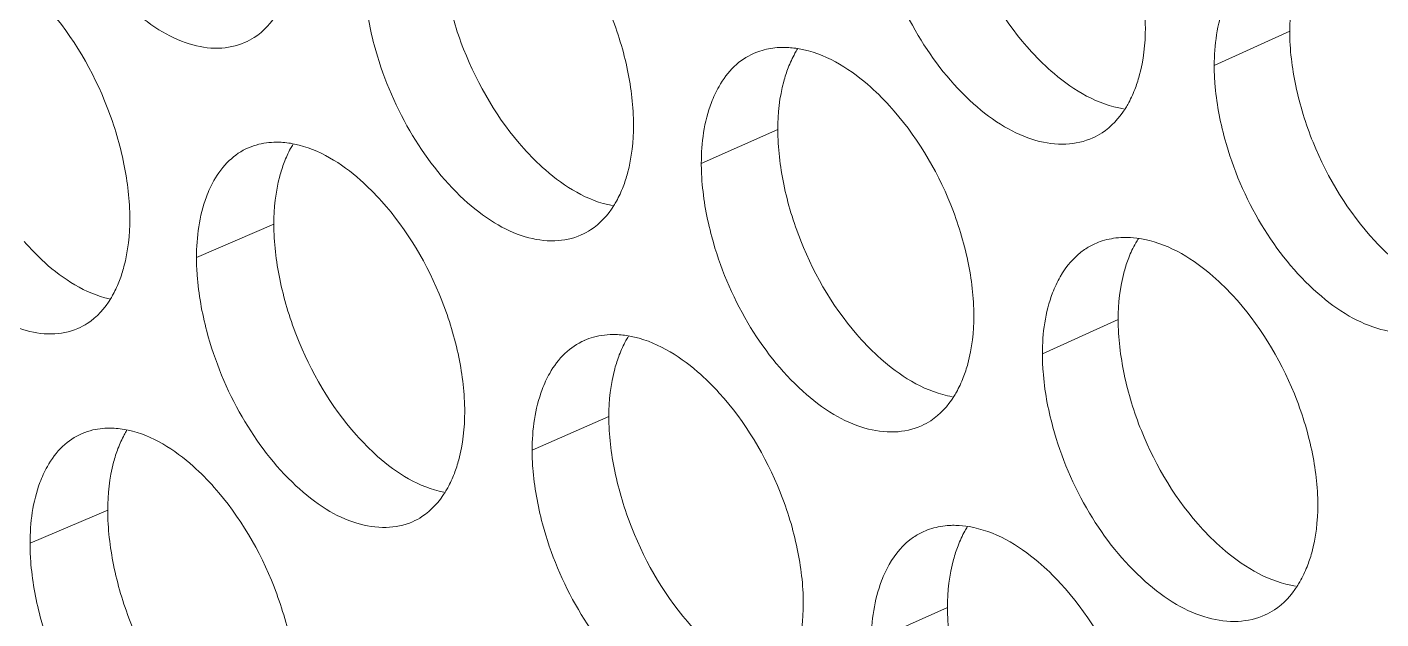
# Model space of a CAD drawing. Header units: millimetres. Extents: x 1177 to 4147, y 93 to 2194.
# Drawn here: x 2552.48 to 2566.4, y 829.04 to 835.13 of the extents above; entities that cross this region are included whole.
import ezdxf

# ---------------------------------------------------------------- set-up
doc = ezdxf.new("R2010")
doc.units = ezdxf.units.MM
doc.header["$LTSCALE"] = 0.1
doc.layers.get('0').update_dxf_attribs({"lineweight": 13})
doc.layers.add('标注', color=251, linetype='Continuous', lineweight=9)

# ---------------------------------------------------------------- blocks, each defined once
blk = doc.blocks.new('02')
at = {"layer": '标注'}
for p, q in [((4434.072, 784.255), (4432.963, 783.75)), ((4426.555, 782.811), (4425.432, 782.313)), ((4419.156, 781.419), (4418.02, 780.929)), ((4431.553, 780.018), (4430.44, 779.515)), ((4424.075, 778.591), (4422.948, 778.096)), ((4416.717, 777.216), (4415.576, 776.729)), ((4416.717, 777.216), (4415.576, 776.729)), ((4429.047, 775.786), (4427.929, 775.286))]:
    blk.add_line(p, q, dxfattribs=at)
for centre, radius, start, end in [((4426.606, 783.013), 1.001, 106.2734, 113.935), ((4419.171, 781.646), 0.976, 103.9644, 113.3177), ((4431.628, 780.204), 1.017, 107.7472, 114.3481), ((4424.114, 778.802), 0.993, 105.5171, 113.729), ((4416.719, 777.452), 0.968, 103.1675, 113.1121), ((4416.719, 777.452), 0.968, 103.1675, 113.1121), ((4429.11, 775.981), 1.009, 107.0166, 114.1413)]:
    blk.add_arc(centre, radius, start, end, dxfattribs=at)
for points, knots in [([(4431.952, 784.305), (4431.952, 784.574), (4431.883, 785.133), (4431.551, 786.214), (4431.092, 786.97), (4430.706, 787.39)], [0, 0, 0, 0, 0.238495, 0.494451, 1, 1, 1, 1]), ([(4429.047, 787.036), (4429.047, 786.767), (4429.116, 786.208), (4429.444, 785.127), (4429.9, 784.369), (4430.284, 783.949)], [0, 0, 0, 0, 0.238709, 0.494811, 1, 1, 1, 1]), ([(4415.726, 786.898), (4415.842, 786.459), (4416.177, 785.632), (4416.829, 784.765), (4417.438, 784.273), (4417.888, 784.055), (4418.328, 783.98), (4418.606, 784.036), (4418.727, 784.088)], [0, 0, 0, 0, 0.301171, 0.584422, 0.708619, 0.817421, 0.912868, 1, 1, 1, 1]), ([(4424.437, 782.876), (4424.437, 783.145), (4424.369, 783.704), (4424.042, 784.786), (4423.591, 785.545), (4423.21, 785.969)], [0, 0, 0, 0, 0.238705, 0.494901, 1, 1, 1, 1]), ([(4421.609, 785.627), (4421.609, 785.357), (4421.676, 784.798), (4422, 783.716), (4422.447, 782.955), (4422.827, 782.531)], [0, 0, 0, 0, 0.238919, 0.49526, 1, 1, 1, 1]), ([(4428.084, 785.456), (4428.203, 785.016), (4428.552, 784.187), (4429.226, 783.326), (4429.855, 782.844), (4430.321, 782.634), (4430.774, 782.57), (4431.058, 782.633), (4431.182, 782.689)], [0, 0, 0, 0, 0.298788, 0.580857, 0.705138, 0.814605, 0.911286, 1, 1, 1, 1]), ([(4420.477, 785.135), (4420.477, 785.048), (4420.492, 784.683), (4420.558, 784.322), (4420.629, 784.054)], [0, 0, 0, 0, 0.238111, 1, 1, 1, 1]), ([(4434.228, 785.164), (4434.202, 785.098), (4434.106, 784.804), (4434.072, 784.492), (4434.072, 784.255)], [0, 0, 0, 0, 0.231495, 1, 1, 1, 1]), ([(4433.226, 784.882), (4433.182, 784.806), (4433.018, 784.45), (4432.963, 784.052), (4432.963, 783.75)], [0, 0, 0, 0, 0.225686, 1, 1, 1, 1]), ([(4417.041, 781.499), (4417.041, 781.768), (4416.974, 782.327), (4416.653, 783.411), (4416.21, 784.173), (4415.834, 784.601)], [0, 0, 0, 0, 0.238918, 0.495354, 1, 1, 1, 1]), ([(4418.727, 784.088), (4418.776, 784.109), (4418.971, 784.213), (4419.124, 784.385), (4419.211, 784.528)], [0, 0, 0, 0, 0.240491, 1, 1, 1, 1]), ([(4431.796, 783.397), (4431.822, 783.464), (4431.918, 783.757), (4431.952, 784.068), (4431.952, 784.305)], [0, 0, 0, 0, 0.231431, 1, 1, 1, 1]), ([(4434.072, 784.255), (4434.072, 783.986), (4434.141, 783.427), (4434.473, 782.347), (4434.934, 781.592), (4435.322, 781.174)], [0, 0, 0, 0, 0.23857, 0.494512, 1, 1, 1, 1]), ([(4420.629, 784.054), (4420.746, 783.614), (4421.087, 782.787), (4421.748, 781.922), (4422.365, 781.434), (4422.821, 781.219), (4423.267, 781.149), (4423.547, 781.207), (4423.669, 781.261)], [0, 0, 0, 0, 0.300212, 0.582985, 0.707214, 0.816283, 0.912228, 1, 1, 1, 1]), ([(4426.665, 784.017), (4426.635, 784.018), (4426.521, 784.016), (4426.407, 783.998), (4426.325, 783.974)], [0, 0, 0, 0, 0.256633, 1, 1, 1, 1]), ([(4426.2, 783.928), (4426.095, 783.882), (4425.895, 783.745), (4425.752, 783.551), (4425.692, 783.444)], [0, 0, 0, 0, 0.481736, 1, 1, 1, 1]), ([(4426.845, 783.996), (4426.832, 783.974), (4426.78, 783.885), (4426.737, 783.791), (4426.708, 783.718)], [0, 0, 0, 0, 0.242119, 1, 1, 1, 1]), ([(4428.194, 783.161), (4428.093, 783.272), (4427.72, 783.64), (4427.239, 783.931), (4426.868, 783.997)], [0, 0, 0, 0, 0.285096, 1, 1, 1, 1]), ([(4430.284, 783.949), (4430.387, 783.837), (4430.765, 783.466), (4431.254, 783.175), (4431.631, 783.115)], [0, 0, 0, 0, 0.285206, 1, 1, 1, 1]), ([(4426.708, 783.718), (4426.683, 783.652), (4426.588, 783.359), (4426.555, 783.047), (4426.555, 782.811)], [0, 0, 0, 0, 0.23105, 1, 1, 1, 1]), ([(4432.963, 783.75), (4432.963, 783.663), (4432.978, 783.299), (4433.046, 782.938), (4433.119, 782.671)], [0, 0, 0, 0, 0.238256, 1, 1, 1, 1]), ([(4425.692, 783.444), (4425.648, 783.368), (4425.485, 783.013), (4425.432, 782.615), (4425.432, 782.313)], [0, 0, 0, 0, 0.224968, 1, 1, 1, 1]), ([(4431.654, 783.114), (4431.667, 783.135), (4431.722, 783.226), (4431.767, 783.323), (4431.796, 783.397)], [0, 0, 0, 0, 0.242178, 1, 1, 1, 1]), ([(4429.434, 780.073), (4429.434, 780.342), (4429.365, 780.901), (4429.035, 781.982), (4428.579, 782.739), (4428.194, 783.161)], [0, 0, 0, 0, 0.238564, 0.494601, 1, 1, 1, 1]), ([(4431.182, 782.689), (4431.229, 782.71), (4431.417, 782.813), (4431.567, 782.977), (4431.654, 783.114)], [0, 0, 0, 0, 0.241969, 1, 1, 1, 1]), ([(4424.284, 781.969), (4424.309, 782.035), (4424.404, 782.328), (4424.437, 782.639), (4424.437, 782.876)], [0, 0, 0, 0, 0.230986, 1, 1, 1, 1]), ([(4413.295, 782.703), (4413.409, 782.264), (4413.742, 781.439), (4414.389, 780.57), (4414.994, 780.077), (4415.442, 779.856), (4415.879, 779.78), (4416.156, 779.834), (4416.276, 779.885)], [0, 0, 0, 0, 0.301654, 0.585147, 0.709328, 0.817996, 0.913192, 1, 1, 1, 1]), ([(4426.555, 782.811), (4426.555, 782.541), (4426.623, 781.982), (4426.95, 780.9), (4427.402, 780.142), (4427.785, 779.72)], [0, 0, 0, 0, 0.238779, 0.49496, 1, 1, 1, 1]), ([(4433.119, 782.671), (4433.24, 782.23), (4433.594, 781.4), (4434.278, 780.541), (4434.915, 780.063), (4435.386, 779.857), (4435.845, 779.797), (4436.132, 779.864), (4436.256, 779.921)], [0, 0, 0, 0, 0.29785, 0.579458, 0.703775, 0.813505, 0.91067, 1, 1, 1, 1]), ([(4418.784, 782.543), (4418.68, 782.498), (4418.478, 782.361), (4418.336, 782.166), (4418.275, 782.059)], [0, 0, 0, 0, 0.48047, 1, 1, 1, 1]), ([(4419.437, 782.593), (4419.425, 782.572), (4419.375, 782.486), (4419.334, 782.396), (4419.308, 782.325)], [0, 0, 0, 0, 0.242083, 1, 1, 1, 1]), ([(4420.738, 781.757), (4420.64, 781.867), (4420.28, 782.23), (4419.819, 782.523), (4419.459, 782.597)], [0, 0, 0, 0, 0.285164, 1, 1, 1, 1]), ([(4422.827, 782.531), (4422.926, 782.42), (4423.29, 782.053), (4423.761, 781.761), (4424.126, 781.692)], [0, 0, 0, 0, 0.285312, 1, 1, 1, 1]), ([(4419.308, 782.325), (4419.282, 782.259), (4419.189, 781.966), (4419.156, 781.655), (4419.156, 781.419)], [0, 0, 0, 0, 0.230606, 1, 1, 1, 1]), ([(4425.432, 782.313), (4425.432, 782.226), (4425.447, 781.862), (4425.514, 781.501), (4425.586, 781.233)], [0, 0, 0, 0, 0.238168, 1, 1, 1, 1]), ([(4418.275, 782.059), (4418.233, 781.983), (4418.072, 781.628), (4418.02, 781.231), (4418.02, 780.929)], [0, 0, 0, 0, 0.224262, 1, 1, 1, 1]), ([(4424.148, 781.694), (4424.161, 781.715), (4424.213, 781.804), (4424.256, 781.897), (4424.284, 781.969)], [0, 0, 0, 0, 0.242119, 1, 1, 1, 1]), ([(4421.958, 778.661), (4421.958, 778.93), (4421.89, 779.489), (4421.566, 780.572), (4421.118, 781.332), (4420.738, 781.757)], [0, 0, 0, 0, 0.238776, 0.495052, 1, 1, 1, 1]), ([(4423.669, 781.261), (4423.717, 781.282), (4423.909, 781.385), (4424.061, 781.554), (4424.148, 781.694)], [0, 0, 0, 0, 0.241108, 1, 1, 1, 1]), ([(4416.89, 780.593), (4416.915, 780.659), (4417.008, 780.952), (4417.041, 781.262), (4417.041, 781.499)], [0, 0, 0, 0, 0.230542, 1, 1, 1, 1]), ([(4419.156, 781.419), (4419.156, 781.149), (4419.223, 780.59), (4419.545, 779.507), (4419.99, 778.745), (4420.367, 778.32)], [0, 0, 0, 0, 0.23899, 0.49541, 1, 1, 1, 1]), ([(4425.586, 781.233), (4425.704, 780.793), (4426.05, 779.965), (4426.72, 779.102), (4427.345, 778.618), (4427.808, 778.406), (4428.258, 778.34), (4428.542, 778.402), (4428.664, 778.457)], [0, 0, 0, 0, 0.299261, 0.581563, 0.705826, 0.815161, 0.911598, 1, 1, 1, 1]), ([(4415.489, 781.165), (4415.584, 781.056), (4415.935, 780.694), (4416.387, 780.4), (4416.741, 780.323)], [0, 0, 0, 0, 0.285359, 1, 1, 1, 1]), ([(4431.209, 781.131), (4431.157, 781.107), (4430.95, 780.992), (4430.791, 780.802), (4430.702, 780.647)], [0, 0, 0, 0, 0.240568, 1, 1, 1, 1]), ([(4431.685, 781.225), (4431.653, 781.225), (4431.53, 781.223), (4431.406, 781.201), (4431.318, 781.173)], [0, 0, 0, 0, 0.25692, 1, 1, 1, 1]), ([(4431.85, 781.21), (4431.836, 781.188), (4431.782, 781.097), (4431.737, 781.001), (4431.708, 780.926)], [0, 0, 0, 0, 0.242162, 1, 1, 1, 1]), ([(4433.231, 780.375), (4433.127, 780.487), (4432.745, 780.859), (4432.252, 781.148), (4431.873, 781.208)], [0, 0, 0, 0, 0.28502, 1, 1, 1, 1]), ([(4435.322, 781.174), (4435.427, 781.061), (4435.814, 780.687), (4436.316, 780.398), (4436.699, 780.344)], [0, 0, 0, 0, 0.285106, 1, 1, 1, 1]), ([(4418.02, 780.929), (4418.02, 780.842), (4418.034, 780.478), (4418.1, 780.116), (4418.171, 779.848)], [0, 0, 0, 0, 0.238083, 1, 1, 1, 1]), ([(4431.708, 780.926), (4431.682, 780.86), (4431.587, 780.566), (4431.553, 780.255), (4431.553, 780.018)], [0, 0, 0, 0, 0.231346, 1, 1, 1, 1]), ([(4430.702, 780.647), (4430.658, 780.571), (4430.494, 780.215), (4430.44, 779.817), (4430.44, 779.515)], [0, 0, 0, 0, 0.225445, 1, 1, 1, 1]), ([(4416.762, 780.328), (4416.774, 780.349), (4416.823, 780.434), (4416.863, 780.524), (4416.89, 780.593)], [0, 0, 0, 0, 0.242095, 1, 1, 1, 1]), ([(4416.276, 779.885), (4416.325, 779.906), (4416.522, 780.01), (4416.675, 780.184), (4416.762, 780.328)], [0, 0, 0, 0, 0.240168, 1, 1, 1, 1]), ([(4434.484, 777.294), (4434.484, 777.563), (4434.414, 778.121), (4434.08, 779.202), (4433.619, 779.957), (4433.231, 780.375)], [0, 0, 0, 0, 0.238425, 0.494301, 1, 1, 1, 1]), ([(4429.279, 779.165), (4429.305, 779.232), (4429.4, 779.525), (4429.434, 779.836), (4429.434, 780.073)], [0, 0, 0, 0, 0.231283, 1, 1, 1, 1]), ([(4418.171, 779.848), (4418.287, 779.408), (4418.626, 778.582), (4419.282, 777.716), (4419.895, 777.226), (4420.348, 777.009), (4420.791, 776.937), (4421.07, 776.993), (4421.191, 777.046)], [0, 0, 0, 0, 0.30069, 0.583702, 0.707914, 0.81685, 0.912547, 1, 1, 1, 1]), ([(4431.553, 780.018), (4431.553, 779.749), (4431.622, 779.19), (4431.952, 778.109), (4432.41, 777.352), (4432.797, 776.933)], [0, 0, 0, 0, 0.238639, 0.494661, 1, 1, 1, 1]), ([(4423.715, 779.711), (4423.61, 779.665), (4423.41, 779.528), (4423.267, 779.334), (4423.206, 779.227)], [0, 0, 0, 0, 0.481324, 1, 1, 1, 1]), ([(4424.363, 779.772), (4424.35, 779.751), (4424.298, 779.663), (4424.256, 779.57), (4424.228, 779.498)], [0, 0, 0, 0, 0.242103, 1, 1, 1, 1]), ([(4425.696, 778.937), (4425.596, 779.047), (4425.227, 779.414), (4424.752, 779.706), (4424.385, 779.774)], [0, 0, 0, 0, 0.285125, 1, 1, 1, 1]), ([(4427.785, 779.72), (4427.887, 779.609), (4428.26, 779.239), (4428.743, 778.948), (4429.116, 778.885)], [0, 0, 0, 0, 0.285248, 1, 1, 1, 1]), ([(4424.228, 779.498), (4424.203, 779.432), (4424.108, 779.139), (4424.075, 778.828), (4424.075, 778.591)], [0, 0, 0, 0, 0.230902, 1, 1, 1, 1]), ([(4430.44, 779.515), (4430.44, 779.428), (4430.455, 779.064), (4430.522, 778.703), (4430.595, 778.436)], [0, 0, 0, 0, 0.238227, 1, 1, 1, 1]), ([(4423.206, 779.227), (4423.163, 779.151), (4423.001, 778.795), (4422.948, 778.398), (4422.948, 778.096)], [0, 0, 0, 0, 0.224731, 1, 1, 1, 1]), ([(4429.139, 778.885), (4429.152, 778.906), (4429.206, 778.996), (4429.25, 779.091), (4429.279, 779.165)], [0, 0, 0, 0, 0.242155, 1, 1, 1, 1]), ([(4426.929, 775.846), (4426.929, 776.116), (4426.86, 776.675), (4426.532, 777.756), (4426.079, 778.514), (4425.696, 778.937)], [0, 0, 0, 0, 0.238635, 0.494751, 1, 1, 1, 1]), ([(4428.664, 778.457), (4428.712, 778.478), (4428.901, 778.581), (4429.052, 778.747), (4429.139, 778.885)], [0, 0, 0, 0, 0.24169, 1, 1, 1, 1]), ([(4421.806, 777.754), (4421.831, 777.821), (4421.925, 778.114), (4421.958, 778.424), (4421.958, 778.661)], [0, 0, 0, 0, 0.230838, 1, 1, 1, 1]), ([(4424.075, 778.591), (4424.075, 778.321), (4424.143, 777.762), (4424.468, 776.68), (4424.918, 775.921), (4425.3, 775.498)], [0, 0, 0, 0, 0.238849, 0.49511, 1, 1, 1, 1]), ([(4416.339, 778.342), (4416.234, 778.298), (4416.032, 778.161), (4415.89, 777.966), (4415.83, 777.859)], [0, 0, 0, 0, 0.480026, 1, 1, 1, 1]), ([(4416.339, 778.342), (4416.234, 778.298), (4416.032, 778.161), (4415.89, 777.966), (4415.83, 777.859)], [0, 0, 0, 0, 0.480026, 1, 1, 1, 1]), ([(4416.994, 778.387), (4416.982, 778.366), (4416.934, 778.281), (4416.894, 778.192), (4416.867, 778.123)], [0, 0, 0, 0, 0.242079, 1, 1, 1, 1]), ([(4416.994, 778.387), (4416.982, 778.366), (4416.934, 778.281), (4416.894, 778.192), (4416.867, 778.123)], [0, 0, 0, 0, 0.242079, 1, 1, 1, 1]), ([(4418.279, 777.551), (4418.183, 777.66), (4417.827, 778.022), (4417.372, 778.316), (4417.015, 778.392)], [0, 0, 0, 0, 0.285173, 1, 1, 1, 1]), ([(4418.279, 777.551), (4418.183, 777.66), (4417.827, 778.022), (4417.372, 778.316), (4417.015, 778.392)], [0, 0, 0, 0, 0.285173, 1, 1, 1, 1]), ([(4420.367, 778.32), (4420.465, 778.21), (4420.825, 777.844), (4421.289, 777.551), (4421.651, 777.48)], [0, 0, 0, 0, 0.285334, 1, 1, 1, 1]), ([(4430.595, 778.436), (4430.715, 777.995), (4431.066, 777.166), (4431.746, 776.306), (4432.379, 775.825), (4432.847, 775.617), (4433.303, 775.556), (4433.588, 775.62), (4433.712, 775.677)], [0, 0, 0, 0, 0.298318, 0.580156, 0.704454, 0.814053, 0.910977, 1, 1, 1, 1]), ([(4416.867, 778.123), (4416.842, 778.056), (4416.749, 777.763), (4416.717, 777.453), (4416.717, 777.216)], [0, 0, 0, 0, 0.230459, 1, 1, 1, 1]), ([(4416.867, 778.123), (4416.842, 778.056), (4416.749, 777.763), (4416.717, 777.453), (4416.717, 777.216)], [0, 0, 0, 0, 0.230459, 1, 1, 1, 1]), ([(4422.948, 778.096), (4422.948, 778.009), (4422.963, 777.645), (4423.029, 777.284), (4423.101, 777.015)], [0, 0, 0, 0, 0.23814, 1, 1, 1, 1]), ([(4415.83, 777.859), (4415.787, 777.783), (4415.627, 777.427), (4415.576, 777.031), (4415.576, 776.729)], [0, 0, 0, 0, 0.22403, 1, 1, 1, 1]), ([(4415.83, 777.859), (4415.787, 777.783), (4415.627, 777.427), (4415.576, 777.031), (4415.576, 776.729)], [0, 0, 0, 0, 0.22403, 1, 1, 1, 1]), ([(4421.673, 777.483), (4421.686, 777.504), (4421.736, 777.591), (4421.778, 777.683), (4421.806, 777.754)], [0, 0, 0, 0, 0.242107, 1, 1, 1, 1]), ([(4419.493, 774.452), (4419.493, 774.721), (4419.425, 775.281), (4419.102, 776.363), (4418.657, 777.125), (4418.279, 777.551)], [0, 0, 0, 0, 0.238846, 0.495203, 1, 1, 1, 1]), ([(4419.493, 774.452), (4419.493, 774.721), (4419.425, 775.281), (4419.102, 776.363), (4418.657, 777.125), (4418.279, 777.551)], [0, 0, 0, 0, 0.238846, 0.495203, 1, 1, 1, 1]), ([(4421.191, 777.046), (4421.24, 777.067), (4421.433, 777.171), (4421.586, 777.342), (4421.673, 777.483)], [0, 0, 0, 0, 0.240804, 1, 1, 1, 1]), ([(4434.327, 776.385), (4434.353, 776.452), (4434.449, 776.745), (4434.484, 777.057), (4434.484, 777.294)], [0, 0, 0, 0, 0.23158, 1, 1, 1, 1]), ([(4416.717, 777.216), (4416.717, 776.947), (4416.783, 776.387), (4417.103, 775.304), (4417.545, 774.541), (4417.921, 774.114)], [0, 0, 0, 0, 0.23906, 0.495561, 1, 1, 1, 1]), ([(4416.717, 777.216), (4416.717, 776.947), (4416.783, 776.387), (4417.103, 775.304), (4417.545, 774.541), (4417.921, 774.114)], [0, 0, 0, 0, 0.23906, 0.495561, 1, 1, 1, 1]), ([(4423.101, 777.015), (4423.219, 776.575), (4423.562, 775.748), (4424.227, 774.884), (4424.849, 774.398), (4425.308, 774.185), (4425.756, 774.117), (4426.038, 774.176), (4426.16, 774.231)], [0, 0, 0, 0, 0.299735, 0.582272, 0.706518, 0.81572, 0.911912, 1, 1, 1, 1]), ([(4428.698, 776.902), (4428.646, 776.878), (4428.438, 776.763), (4428.279, 776.573), (4428.19, 776.418)], [0, 0, 0, 0, 0.240345, 1, 1, 1, 1]), ([(4429.168, 776.993), (4429.138, 776.994), (4429.019, 776.992), (4428.9, 776.972), (4428.815, 776.946)], [0, 0, 0, 0, 0.25678, 1, 1, 1, 1]), ([(4429.341, 776.975), (4429.328, 776.953), (4429.274, 776.863), (4429.23, 776.768), (4429.202, 776.694)], [0, 0, 0, 0, 0.242139, 1, 1, 1, 1]), ([(4430.706, 776.14), (4430.604, 776.252), (4430.226, 776.621), (4429.739, 776.912), (4429.364, 776.974)], [0, 0, 0, 0, 0.285061, 1, 1, 1, 1]), ([(4432.797, 776.933), (4432.9, 776.821), (4433.283, 776.448), (4433.779, 776.158), (4434.158, 776.101)], [0, 0, 0, 0, 0.285159, 1, 1, 1, 1]), ([(4415.576, 776.729), (4415.576, 776.643), (4415.59, 776.278), (4415.656, 775.916), (4415.726, 775.648)], [0, 0, 0, 0, 0.238055, 1, 1, 1, 1]), ([(4415.576, 776.729), (4415.576, 776.643), (4415.59, 776.278), (4415.656, 775.916), (4415.726, 775.648)], [0, 0, 0, 0, 0.238055, 1, 1, 1, 1]), ([(4429.202, 776.694), (4429.176, 776.628), (4429.081, 776.335), (4429.047, 776.023), (4429.047, 775.786)], [0, 0, 0, 0, 0.231198, 1, 1, 1, 1]), ([(4428.19, 776.418), (4428.147, 776.341), (4427.983, 775.986), (4427.929, 775.588), (4427.929, 775.286)], [0, 0, 0, 0, 0.225206, 1, 1, 1, 1]), ([(4434.182, 776.098), (4434.196, 776.12), (4434.251, 776.212), (4434.297, 776.31), (4434.327, 776.385)], [0, 0, 0, 0, 0.242205, 1, 1, 1, 1]), ([(4431.952, 773.055), (4431.952, 773.324), (4431.883, 773.883), (4431.551, 774.964), (4431.092, 775.72), (4430.706, 776.14)], [0, 0, 0, 0, 0.238495, 0.494451, 1, 1, 1, 1]), ([(4433.712, 775.677), (4433.759, 775.698), (4433.945, 775.801), (4434.095, 775.963), (4434.182, 776.098)], [0, 0, 0, 0, 0.242239, 1, 1, 1, 1]), ([(4426.775, 774.939), (4426.8, 775.006), (4426.895, 775.299), (4426.929, 775.61), (4426.929, 775.846)], [0, 0, 0, 0, 0.231134, 1, 1, 1, 1]), ([(4429.047, 775.786), (4429.047, 775.517), (4429.116, 774.958), (4429.444, 773.877), (4429.9, 773.119), (4430.284, 772.699)], [0, 0, 0, 0, 0.238709, 0.494811, 1, 1, 1, 1]), ([(4415.726, 775.648), (4415.842, 775.209), (4416.177, 774.382), (4416.829, 773.515), (4417.438, 773.023), (4417.888, 772.805), (4418.328, 772.73), (4418.606, 772.786), (4418.727, 772.838)], [0, 0, 0, 0, 0.301171, 0.584422, 0.708619, 0.817421, 0.912868, 1, 1, 1, 1]), ([(4415.726, 775.648), (4415.842, 775.209), (4416.177, 774.382), (4416.829, 773.515), (4417.438, 773.023), (4417.888, 772.805), (4418.328, 772.73), (4418.606, 772.786), (4418.727, 772.838)], [0, 0, 0, 0, 0.301171, 0.584422, 0.708619, 0.817421, 0.912868, 1, 1, 1, 1])]:
    blk.add_open_spline(points, degree=3, knots=knots, dxfattribs=at)
for points in [[(4426.868, 783.997), (4426.801, 784.008), (4426.733, 784.015), (4426.665, 784.017)], [(4419.233, 782.624), (4419.133, 782.627), (4419.032, 782.618), (4418.935, 782.594)], [(4419.459, 782.597), (4419.384, 782.613), (4419.308, 782.622), (4419.233, 782.624)], [(4431.873, 781.208), (4431.811, 781.218), (4431.748, 781.224), (4431.685, 781.225)], [(4424.174, 779.797), (4424.065, 779.8), (4423.954, 779.788), (4423.849, 779.758)], [(4424.385, 779.774), (4424.315, 779.787), (4424.245, 779.795), (4424.174, 779.797)], [(4416.782, 778.422), (4416.687, 778.425), (4416.591, 778.416), (4416.499, 778.395)], [(4416.782, 778.422), (4416.687, 778.425), (4416.591, 778.416), (4416.499, 778.395)], [(4417.015, 778.392), (4416.939, 778.409), (4416.86, 778.419), (4416.782, 778.422)], [(4417.015, 778.392), (4416.939, 778.409), (4416.86, 778.419), (4416.782, 778.422)], [(4429.364, 776.974), (4429.299, 776.985), (4429.234, 776.992), (4429.168, 776.993)]]:
    blk.add_open_spline(points, degree=3, dxfattribs=at)

msp = doc.modelspace()

# ---------------------------------------------------------------- block references
at = {"xscale": 0.7, "yscale": 0.7, "zscale": 0.7}
msp.add_blockref('02', (-538.391, 286.112), dxfattribs=at)

doc.saveas('drawing.dxf')
